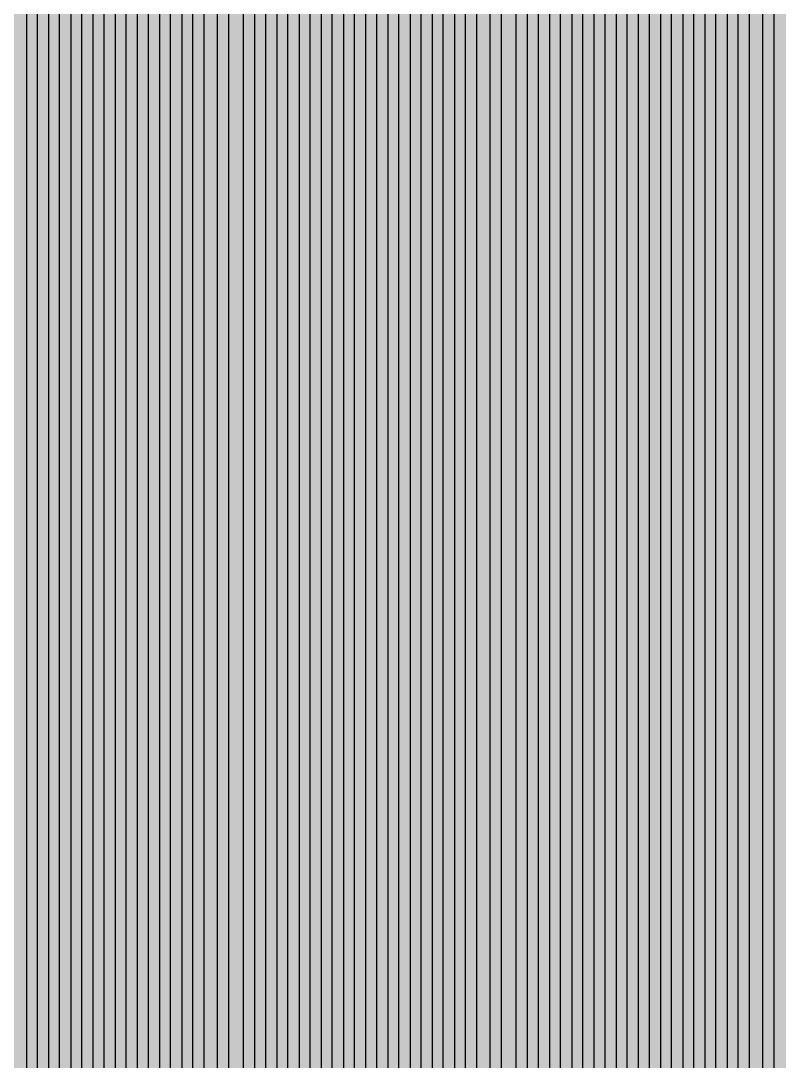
# Model space of a CAD drawing. Header units: metres. Extents: x -7220 to 10980, y -29667 to 1833.
# Drawn here: x 2844.5 to 3083.7, y -15556.4 to -15228.3 of the extents above; entities that cross this region are included whole.
import ezdxf

# ---------------------------------------------------------------- set-up
doc = ezdxf.new("R2010")
doc.units = ezdxf.units.M
doc.layers.add('Metal1', color=4, linetype='CONTINUOUS')
doc.layers.add('Polyimide', color=7, linetype='CONTINUOUS')

msp = doc.modelspace()

# ---------------------------------------------------------------- hatches: boundary and pattern name
at = {"layer": 'Polyimide'}
msp.add_hatch(color=7, dxfattribs=at).paths.add_polyline_path([(4099.45, -13861.55), (4142.64, -14152.77), (4214.18, -14438.35), (4313.36, -14715.55), (4439.24, -14981.69), (4590.59, -15234.21), (4765.97, -15470.68), (4963.68, -15688.82), (5181.82, -15886.53), (5418.29, -16061.91), (5670.81, -16213.26), (5936.95, -16339.14), (6214.15, -16438.32), (6499.73, -16509.85), (6790.95, -16553.05), (7085, -16567.5), (9980.38, -16567.5), (10058.79, -16571.35), (10136.45, -16582.87), (10212.6, -16601.95), (10286.52, -16628.4), (10357.49, -16661.96), (10424.83, -16702.32), (10487.89, -16749.09), (10546.06, -16801.81), (10598.78, -16859.98), (10645.55, -16923.04), (10685.91, -16990.38), (10719.48, -17061.35), (10745.93, -17135.27), (10765, -17211.43), (10776.52, -17289.08), (10780.38, -17367.5), (10780.38, -21957.3), (10741.61, -22012.91), (10705.97, -22070.59), (10673.58, -22130.14), (10644.53, -22191.39), (10618.92, -22254.16), (10596.82, -22318.25), (10578.3, -22383.46), (10563.41, -22449.6), (10552.21, -22516.46), (10544.72, -22583.84), (10540.97, -22651.53), (10540.97, -22719.32), (10544.72, -22787.01), (10552.21, -22854.38), (10563.41, -22921.24), (10578.3, -22987.38), (10596.82, -23052.6), (10618.92, -23116.68), (10644.53, -23179.45), (10673.58, -23240.71), (10705.97, -23300.26), (10741.61, -23357.93), (10780.38, -23413.54), (10780.38, -28667.5), (10776.52, -28745.91), (10765, -28823.57), (10745.93, -28899.73), (10719.48, -28973.65), (10685.91, -29044.62), (10645.55, -29111.96), (10598.78, -29175.01), (10546.06, -29233.19), (10487.89, -29285.91), (10424.83, -29332.68), (10357.49, -29373.04), (10286.52, -29406.6), (10212.6, -29433.05), (10136.45, -29452.13), (10058.79, -29463.65), (9980.38, -29467.5), (-6219.63, -29467.5), (-6298.04, -29463.65), (-6375.7, -29452.13), (-6451.85, -29433.05), (-6525.77, -29406.6), (-6596.74, -29373.04), (-6664.08, -29332.68), (-6727.14, -29285.91), (-6785.31, -29233.19), (-6838.03, -29175.01), (-6884.8, -29111.96), (-6925.16, -29044.62), (-6958.73, -28973.65), (-6985.18, -28899.73), (-7004.25, -28823.57), (-7015.77, -28745.91), (-7019.63, -28667.5), (-7019.63, -23426.32), (-6979.36, -23370.07), (-6942.33, -23311.63), (-6908.66, -23251.2), (-6878.45, -23188.96), (-6851.81, -23125.12), (-6828.81, -23059.88), (-6809.53, -22993.44), (-6794.04, -22926.02), (-6782.37, -22857.83), (-6774.57, -22789.09), (-6770.67, -22720.02), (-6770.67, -22650.84), (-6774.57, -22581.77), (-6782.37, -22513.03), (-6794.04, -22444.84), (-6809.53, -22377.42), (-6828.81, -22310.98), (-6851.81, -22245.74), (-6878.45, -22181.89), (-6908.66, -22119.66), (-6942.33, -22059.22), (-6979.36, -22000.79), (-7019.63, -21944.54), (-7019.63, -17367.5), (-7015.77, -17289.08), (-7004.25, -17211.43), (-6985.18, -17135.27), (-6958.73, -17061.35), (-6925.16, -16990.38), (-6884.8, -16923.04), (-6838.03, -16859.98), (-6785.31, -16801.81), (-6727.14, -16749.09), (-6664.08, -16702.32), (-6596.74, -16661.96), (-6525.77, -16628.4), (-6451.85, -16601.95), (-6375.7, -16582.87), (-6298.04, -16571.35), (-6219.63, -16567.5), (-3314, -16567.5), (-3019.95, -16553.05), (-2728.73, -16509.85), (-2443.15, -16438.32), (-2165.95, -16339.14), (-1899.81, -16213.26), (-1647.29, -16061.91), (-1410.82, -15886.53), (-1192.68, -15688.82), (-994.97, -15470.68), (-819.59, -15234.21), (-668.24, -14981.69), (-542.36, -14715.55), (-443.18, -14438.35), (-371.64, -14152.77), (-328.45, -13861.55), (-314, -13567.5), (-314, -13373.48), (-317.45, -13328.11), (-327.72, -13283.78), (-344.58, -13241.52), (-367.63, -13202.3), (-396.35, -13167.01), (-430.08, -13136.47), (-468.03, -13111.38), (-509.35, -13092.32), (-509.35, -13092.32), (-578.18, -13061.27), (-642.2, -13021.24), (-700.26, -12972.96), (-751.3, -12917.31), (-794.39, -12855.3), (-828.74, -12788.06), (-853.73, -12716.8), (-868.91, -12642.84), (-874, -12567.5), (-868.91, -12492.16), (-853.73, -12418.19), (-828.74, -12346.94), (-794.39, -12279.7), (-751.3, -12217.69), (-700.26, -12162.04), (-642.2, -12113.76), (-578.18, -12073.73), (-509.35, -12042.68), (-509.35, -12042.68), (-468.03, -12023.62), (-430.08, -11998.53), (-396.35, -11967.99), (-367.63, -11932.7), (-344.58, -11893.47), (-327.72, -11851.21), (-317.45, -11806.89), (-314, -11761.52), (-314, -11074.31), (-317.45, -11028.94), (-327.72, -10984.62), (-344.58, -10942.36), (-367.63, -10903.13), (-396.35, -10867.84), (-430.08, -10837.3), (-468.03, -10812.21), (-509.35, -10793.16), (-509.35, -10793.16), (-578.18, -10762.1), (-642.2, -10722.07), (-700.26, -10673.8), (-751.3, -10618.15), (-794.39, -10556.13), (-828.74, -10488.89), (-853.73, -10417.64), (-868.91, -10343.67), (-874, -10268.33), (-868.91, -10192.99), (-853.73, -10119.03), (-828.74, -10047.77), (-794.39, -9980.53), (-751.3, -9918.52), (-700.26, -9862.87), (-642.2, -9814.59), (-578.18, -9774.56), (-509.35, -9743.51), (-509.35, -9743.51), (-468.03, -9724.45), (-430.08, -9699.36), (-396.35, -9668.82), (-367.63, -9633.53), (-344.58, -9594.31), (-327.72, -9552.05), (-317.45, -9507.72), (-314, -9462.35), (-314, -8775.14), (-317.45, -8729.78), (-327.72, -8685.45), (-344.58, -8643.19), (-367.63, -8603.96), (-396.35, -8568.68), (-430.08, -8538.14), (-468.03, -8513.05), (-509.35, -8493.99), (-509.35, -8493.99), (-578.18, -8462.94), (-642.2, -8422.91), (-700.26, -8374.63), (-751.3, -8318.98), (-794.39, -8256.97), (-828.74, -8189.73), (-853.73, -8118.47), (-868.91, -8044.5), (-874, -7969.17), (-868.91, -7893.83), (-853.73, -7819.86), (-828.74, -7748.61), (-794.39, -7681.36), (-751.3, -7619.35), (-700.26, -7563.7), (-642.2, -7515.42), (-578.18, -7475.4), (-509.35, -7444.34), (-509.35, -7444.34), (-468.03, -7425.28), (-430.08, -7400.2), (-396.35, -7369.66), (-367.63, -7334.37), (-344.58, -7295.14), (-327.72, -7252.88), (-317.45, -7208.56), (-314, -7163.19), (-314, -6475.98), (-317.45, -6430.61), (-327.72, -6386.29), (-344.58, -6344.02), (-367.63, -6304.8), (-396.35, -6269.51), (-430.08, -6238.97), (-468.03, -6213.88), (-509.35, -6194.82), (-509.35, -6194.82), (-578.18, -6163.77), (-642.2, -6123.74), (-700.26, -6075.46), (-751.3, -6019.81), (-794.39, -5957.8), (-828.74, -5890.56), (-853.73, -5819.31), (-868.91, -5745.34), (-874, -5670), (-868.91, -5594.66), (-853.73, -5520.69), (-828.74, -5449.44), (-794.39, -5382.2), (-751.3, -5320.19), (-700.26, -5264.54), (-642.2, -5216.26), (-578.18, -5176.23), (-509.35, -5145.18), (-509.35, -5145.18), (-468.03, -5126.12), (-430.08, -5101.03), (-396.35, -5070.49), (-367.63, -5035.2), (-344.58, -4995.98), (-327.72, -4953.71), (-317.45, -4909.39), (-314, -4864.02), (-314, 380), (-314, 1532.5), (-269, 1532.5), (-268.78, 1525.63), (-268.1, 1518.79), (-266.98, 1512.02), (-265.42, 1505.32), (-263.43, 1498.75), (-261.01, 1492.32), (-258.17, 1486.06), (-254.93, 1480), (-251.3, 1474.17), (-247.3, 1468.58), (-242.94, 1463.27), (-238.25, 1458.25), (-233.23, 1453.56), (-227.92, 1449.2), (-222.33, 1445.2), (-216.5, 1441.57), (-210.44, 1438.33), (-204.18, 1435.49), (-197.75, 1433.07), (-191.18, 1431.08), (-184.48, 1429.52), (-177.71, 1428.4), (-170.87, 1427.72), (-164, 1427.5), (-157.13, 1427.72), (-150.29, 1428.4), (-143.52, 1429.52), (-136.82, 1431.08), (-130.25, 1433.07), (-123.82, 1435.49), (-117.56, 1438.33), (-111.5, 1441.57), (-105.67, 1445.2), (-100.08, 1449.2), (-94.77, 1453.56), (-89.75, 1458.25), (-85.06, 1463.27), (-80.7, 1468.58), (-76.7, 1474.17), (-73.07, 1480), (-69.83, 1486.06), (-66.99, 1492.32), (-64.57, 1498.75), (-62.58, 1505.32), (-61.02, 1512.02), (-59.9, 1518.79), (-59.22, 1525.63), (-59, 1532.5), (1786, 1532.5), (3835, 1532.5), (3835.21, 1539.04), (3835.86, 1545.55), (3836.92, 1552.01), (3838.41, 1558.38), (3840.31, 1564.64), (3842.61, 1570.77), (3845.31, 1576.73), (3848.4, 1582.5), (3851.85, 1588.06), (3855.66, 1593.38), (3859.82, 1598.43), (3864.29, 1603.21), (3869.07, 1607.68), (3874.12, 1611.84), (3879.44, 1615.65), (3885, 1619.1), (3890.77, 1622.19), (3896.73, 1624.89), (3902.86, 1627.19), (3909.12, 1629.09), (3915.49, 1630.58), (3921.95, 1631.64), (3928.46, 1632.29), (3935, 1632.5), (3941.54, 1632.29), (3948.05, 1631.64), (3954.51, 1630.58), (3960.88, 1629.09), (3967.14, 1627.19), (3973.27, 1624.89), (3979.23, 1622.19), (3985, 1619.1), (3990.56, 1615.65), (3995.88, 1611.84), (4000.93, 1607.68), (4005.71, 1603.21), (4010.18, 1598.43), (4014.34, 1593.38), (4018.15, 1588.06), (4021.6, 1582.5), (4024.69, 1576.73), (4027.39, 1570.77), (4029.69, 1564.64), (4031.59, 1558.38), (4033.08, 1552.01), (4034.14, 1545.55), (4034.79, 1539.04), (4035, 1532.5), (4085, 1532.5), (4085, 380), (4085, 330), (4085, -4864.02), (4088.45, -4909.39), (4098.72, -4953.71), (4115.58, -4995.98), (4138.63, -5035.2), (4167.35, -5070.49), (4201.08, -5101.03), (4239.03, -5126.12), (4280.35, -5145.18), (4280.35, -5145.18), (4349.18, -5176.23), (4413.2, -5216.26), (4471.26, -5264.54), (4522.3, -5320.19), (4565.39, -5382.2), (4599.74, -5449.44), (4624.73, -5520.69), (4639.91, -5594.66), (4645, -5670), (4639.91, -5745.34), (4624.73, -5819.31), (4599.74, -5890.56), (4565.39, -5957.8), (4522.3, -6019.81), (4471.26, -6075.46), (4413.2, -6123.74), (4349.18, -6163.77), (4280.35, -6194.82), (4239.03, -6213.88), (4201.08, -6238.97), (4167.35, -6269.51), (4138.63, -6304.8), (4115.58, -6344.02), (4098.72, -6386.29), (4088.45, -6430.61), (4085, -6475.98), (4085, -13567.5), (4099.45, -13861.55)])

# ---------------------------------------------------------------- linework, layer by layer
at = {"layer": 'Metal1'}
for points in [[(2846.25, -15209.99), (2846.25, -15232.85), (2846.25, -15255.7), (2846.25, -15278.56), (2846.25, -15301.42), (2846.25, -15324.27), (2846.25, -15347.13), (2846.25, -15369.99), (2846.25, -15392.84), (2846.25, -15415.7), (2846.25, -15438.56), (2846.25, -15461.41), (2846.25, -15484.27), (2846.25, -15507.13), (2846.25, -15529.98), (2846.25, -15552.84), (2846.25, -15575.7)], [(2849.75, -15575.7), (2849.75, -15552.84), (2849.75, -15529.98), (2849.75, -15507.13), (2849.75, -15484.27), (2849.75, -15461.41), (2849.75, -15438.56), (2849.75, -15415.7), (2849.75, -15392.84), (2849.75, -15369.99), (2849.75, -15347.13), (2849.75, -15324.27), (2849.75, -15301.42), (2849.75, -15278.56), (2849.75, -15255.7), (2849.75, -15232.85), (2849.75, -15209.99)], [(2853.25, -15209.99), (2853.25, -15232.85), (2853.25, -15255.7), (2853.25, -15278.56), (2853.25, -15301.42), (2853.25, -15324.27), (2853.25, -15347.13), (2853.25, -15369.99), (2853.25, -15392.84), (2853.25, -15415.7), (2853.25, -15438.56), (2853.25, -15461.41), (2853.25, -15484.27), (2853.25, -15507.13), (2853.25, -15529.98), (2853.25, -15552.84), (2853.25, -15575.7)], [(2856.75, -15575.7), (2856.75, -15552.84), (2856.75, -15529.98), (2856.75, -15507.13), (2856.75, -15484.27), (2856.75, -15461.41), (2856.75, -15438.56), (2856.75, -15415.7), (2856.75, -15392.84), (2856.75, -15369.99), (2856.75, -15347.13), (2856.75, -15324.27), (2856.75, -15301.42), (2856.75, -15278.56), (2856.75, -15255.7), (2856.75, -15232.85), (2856.75, -15209.99)], [(2860.25, -15209.99), (2860.25, -15232.85), (2860.25, -15255.7), (2860.25, -15278.56), (2860.25, -15301.42), (2860.25, -15324.27), (2860.25, -15347.13), (2860.25, -15369.99), (2860.25, -15392.84), (2860.25, -15415.7), (2860.25, -15438.56), (2860.25, -15461.41), (2860.25, -15484.27), (2860.25, -15507.13), (2860.25, -15529.98), (2860.25, -15552.84), (2860.25, -15575.7)], [(2863.75, -15575.7), (2863.75, -15552.84), (2863.75, -15529.98), (2863.75, -15507.13), (2863.75, -15484.27), (2863.75, -15461.41), (2863.75, -15438.56), (2863.75, -15415.7), (2863.75, -15392.84), (2863.75, -15369.99), (2863.75, -15347.13), (2863.75, -15324.27), (2863.75, -15301.42), (2863.75, -15278.56), (2863.75, -15255.7), (2863.75, -15232.85), (2863.75, -15209.99)], [(2867.25, -15209.99), (2867.25, -15232.85), (2867.25, -15255.7), (2867.25, -15278.56), (2867.25, -15301.42), (2867.25, -15324.27), (2867.25, -15347.13), (2867.25, -15369.99), (2867.25, -15392.84), (2867.25, -15415.7), (2867.25, -15438.56), (2867.25, -15461.41), (2867.25, -15484.27), (2867.25, -15507.13), (2867.25, -15529.98), (2867.25, -15552.84), (2867.25, -15575.7)], [(2870.75, -15575.7), (2870.75, -15552.84), (2870.75, -15529.98), (2870.75, -15507.13), (2870.75, -15484.27), (2870.75, -15461.41), (2870.75, -15438.56), (2870.75, -15415.7), (2870.75, -15392.84), (2870.75, -15369.99), (2870.75, -15347.13), (2870.75, -15324.27), (2870.75, -15301.42), (2870.75, -15278.56), (2870.75, -15255.7), (2870.75, -15232.85), (2870.75, -15209.99)], [(2874.25, -15209.99), (2874.25, -15232.85), (2874.25, -15255.7), (2874.25, -15278.56), (2874.25, -15301.42), (2874.25, -15324.27), (2874.25, -15347.13), (2874.25, -15369.99), (2874.25, -15392.84), (2874.25, -15415.7), (2874.25, -15438.56), (2874.25, -15461.41), (2874.25, -15484.27), (2874.25, -15507.13), (2874.25, -15529.98), (2874.25, -15552.84), (2874.25, -15575.7)], [(2877.75, -15575.7), (2877.75, -15552.84), (2877.75, -15529.98), (2877.75, -15507.13), (2877.75, -15484.27), (2877.75, -15461.41), (2877.75, -15438.56), (2877.75, -15415.7), (2877.75, -15392.84), (2877.75, -15369.99), (2877.75, -15347.13), (2877.75, -15324.27), (2877.75, -15301.42), (2877.75, -15278.56), (2877.75, -15255.7), (2877.75, -15232.85), (2877.75, -15209.99)], [(2881.25, -15209.99), (2881.25, -15232.85), (2881.25, -15255.7), (2881.25, -15278.56), (2881.25, -15301.42), (2881.25, -15324.27), (2881.25, -15347.13), (2881.25, -15369.99), (2881.25, -15392.84), (2881.25, -15415.7), (2881.25, -15438.56), (2881.25, -15461.41), (2881.25, -15484.27), (2881.25, -15507.13), (2881.25, -15529.98), (2881.25, -15552.84), (2881.25, -15575.7)], [(2884.75, -15575.7), (2884.75, -15552.84), (2884.75, -15529.98), (2884.75, -15507.13), (2884.75, -15484.27), (2884.75, -15461.41), (2884.75, -15438.56), (2884.75, -15415.7), (2884.75, -15392.84), (2884.75, -15369.99), (2884.75, -15347.13), (2884.75, -15324.27), (2884.75, -15301.42), (2884.75, -15278.56), (2884.75, -15255.7), (2884.75, -15232.85), (2884.75, -15209.99)], [(2888.25, -15209.99), (2888.25, -15232.85), (2888.25, -15255.7), (2888.25, -15278.56), (2888.25, -15301.42), (2888.25, -15324.27), (2888.25, -15347.13), (2888.25, -15369.99), (2888.25, -15392.84), (2888.25, -15415.7), (2888.25, -15438.56), (2888.25, -15461.41), (2888.25, -15484.27), (2888.25, -15507.13), (2888.25, -15529.98), (2888.25, -15552.84), (2888.25, -15575.7)], [(2891.75, -15575.7), (2891.75, -15552.84), (2891.75, -15529.98), (2891.75, -15507.13), (2891.75, -15484.27), (2891.75, -15461.41), (2891.75, -15438.56), (2891.75, -15415.7), (2891.75, -15392.84), (2891.75, -15369.99), (2891.75, -15347.13), (2891.75, -15324.27), (2891.75, -15301.42), (2891.75, -15278.56), (2891.75, -15255.7), (2891.75, -15232.85), (2891.75, -15209.99)], [(2895.25, -15209.99), (2895.25, -15232.85), (2895.25, -15255.7), (2895.25, -15278.56), (2895.25, -15301.42), (2895.25, -15324.27), (2895.25, -15347.13), (2895.25, -15369.99), (2895.25, -15392.84), (2895.25, -15415.7), (2895.25, -15438.56), (2895.25, -15461.41), (2895.25, -15484.27), (2895.25, -15507.13), (2895.25, -15529.98), (2895.25, -15552.84), (2895.25, -15575.7)], [(2898.75, -15575.7), (2898.75, -15552.84), (2898.75, -15529.98), (2898.75, -15507.13), (2898.75, -15484.27), (2898.75, -15461.41), (2898.75, -15438.56), (2898.75, -15415.7), (2898.75, -15392.84), (2898.75, -15369.99), (2898.75, -15347.13), (2898.75, -15324.27), (2898.75, -15301.42), (2898.75, -15278.56), (2898.75, -15255.7), (2898.75, -15232.85), (2898.75, -15209.99)], [(2902.25, -15209.99), (2902.25, -15232.85), (2902.25, -15255.7), (2902.25, -15278.56), (2902.25, -15301.42), (2902.25, -15324.27), (2902.25, -15347.13), (2902.25, -15369.99), (2902.25, -15392.84), (2902.25, -15415.7), (2902.25, -15438.56), (2902.25, -15461.41), (2902.25, -15484.27), (2902.25, -15507.13), (2902.25, -15529.98), (2902.25, -15552.84), (2902.25, -15575.7)], [(2906.5, -15575.7), (2906.5, -15552.84), (2906.5, -15529.98), (2906.5, -15507.13), (2906.5, -15484.27), (2906.5, -15461.41), (2906.5, -15438.56), (2906.5, -15415.7), (2906.5, -15392.84), (2906.5, -15369.99), (2906.5, -15347.13), (2906.5, -15324.27), (2906.5, -15301.42), (2906.5, -15278.56), (2906.5, -15255.7), (2906.5, -15232.85), (2906.5, -15209.99)], [(2910, -15209.99), (2910, -15232.85), (2910, -15255.7), (2910, -15278.56), (2910, -15301.42), (2910, -15324.27), (2910, -15347.13), (2910, -15369.99), (2910, -15392.84), (2910, -15415.7), (2910, -15438.56), (2910, -15461.41), (2910, -15484.27), (2910, -15507.13), (2910, -15529.98), (2910, -15552.84), (2910, -15575.7)], [(2914.75, -15575.7), (2914.75, -15552.84), (2914.75, -15529.98), (2914.75, -15507.13), (2914.75, -15484.27), (2914.75, -15461.41), (2914.75, -15438.56), (2914.75, -15415.7), (2914.75, -15392.84), (2914.75, -15369.99), (2914.75, -15347.13), (2914.75, -15324.27), (2914.75, -15301.42), (2914.75, -15278.56), (2914.75, -15255.7), (2914.75, -15232.85), (2914.75, -15209.99)], [(2918.25, -15209.99), (2918.25, -15232.85), (2918.25, -15255.7), (2918.25, -15278.56), (2918.25, -15301.42), (2918.25, -15324.27), (2918.25, -15347.13), (2918.25, -15369.99), (2918.25, -15392.84), (2918.25, -15415.7), (2918.25, -15438.56), (2918.25, -15461.41), (2918.25, -15484.27), (2918.25, -15507.13), (2918.25, -15529.98), (2918.25, -15552.84), (2918.25, -15575.7)], [(2921.75, -15575.7), (2921.75, -15552.84), (2921.75, -15529.98), (2921.75, -15507.13), (2921.75, -15484.27), (2921.75, -15461.41), (2921.75, -15438.56), (2921.75, -15415.7), (2921.75, -15392.84), (2921.75, -15369.99), (2921.75, -15347.13), (2921.75, -15324.27), (2921.75, -15301.42), (2921.75, -15278.56), (2921.75, -15255.7), (2921.75, -15232.85), (2921.75, -15209.99)], [(2925.25, -15209.99), (2925.25, -15232.85), (2925.25, -15255.7), (2925.25, -15278.56), (2925.25, -15301.42), (2925.25, -15324.27), (2925.25, -15347.13), (2925.25, -15369.99), (2925.25, -15392.84), (2925.25, -15415.7), (2925.25, -15438.56), (2925.25, -15461.41), (2925.25, -15484.27), (2925.25, -15507.13), (2925.25, -15529.98), (2925.25, -15552.84), (2925.25, -15575.7)], [(2928.75, -15575.7), (2928.75, -15552.84), (2928.75, -15529.98), (2928.75, -15507.13), (2928.75, -15484.27), (2928.75, -15461.41), (2928.75, -15438.56), (2928.75, -15415.7), (2928.75, -15392.84), (2928.75, -15369.99), (2928.75, -15347.13), (2928.75, -15324.27), (2928.75, -15301.42), (2928.75, -15278.56), (2928.75, -15255.7), (2928.75, -15232.85), (2928.75, -15209.99)], [(2932.25, -15209.99), (2932.25, -15232.85), (2932.25, -15255.7), (2932.25, -15278.56), (2932.25, -15301.42), (2932.25, -15324.27), (2932.25, -15347.13), (2932.25, -15369.99), (2932.25, -15392.84), (2932.25, -15415.7), (2932.25, -15438.56), (2932.25, -15461.41), (2932.25, -15484.27), (2932.25, -15507.13), (2932.25, -15529.98), (2932.25, -15552.84), (2932.25, -15575.7)], [(2935.75, -15575.7), (2935.75, -15552.84), (2935.75, -15529.98), (2935.75, -15507.13), (2935.75, -15484.27), (2935.75, -15461.41), (2935.75, -15438.56), (2935.75, -15415.7), (2935.75, -15392.84), (2935.75, -15369.99), (2935.75, -15347.13), (2935.75, -15324.27), (2935.75, -15301.42), (2935.75, -15278.56), (2935.75, -15255.7), (2935.75, -15232.85), (2935.75, -15209.99)], [(2939.25, -15209.99), (2939.25, -15232.85), (2939.25, -15255.7), (2939.25, -15278.56), (2939.25, -15301.42), (2939.25, -15324.27), (2939.25, -15347.13), (2939.25, -15369.99), (2939.25, -15392.84), (2939.25, -15415.7), (2939.25, -15438.56), (2939.25, -15461.41), (2939.25, -15484.27), (2939.25, -15507.13), (2939.25, -15529.98), (2939.25, -15552.84), (2939.25, -15575.7)], [(2942.75, -15575.7), (2942.75, -15552.84), (2942.75, -15529.98), (2942.75, -15507.13), (2942.75, -15484.27), (2942.75, -15461.41), (2942.75, -15438.56), (2942.75, -15415.7), (2942.75, -15392.84), (2942.75, -15369.99), (2942.75, -15347.13), (2942.75, -15324.27), (2942.75, -15301.42), (2942.75, -15278.56), (2942.75, -15255.7), (2942.75, -15232.85), (2942.75, -15209.99)], [(2946.25, -15209.99), (2946.25, -15232.85), (2946.25, -15255.7), (2946.25, -15278.56), (2946.25, -15301.42), (2946.25, -15324.27), (2946.25, -15347.13), (2946.25, -15369.99), (2946.25, -15392.84), (2946.25, -15415.7), (2946.25, -15438.56), (2946.25, -15461.41), (2946.25, -15484.27), (2946.25, -15507.13), (2946.25, -15529.98), (2946.25, -15552.84), (2946.25, -15575.7)], [(2949.75, -15575.7), (2949.75, -15552.84), (2949.75, -15529.98), (2949.75, -15507.13), (2949.75, -15484.27), (2949.75, -15461.41), (2949.75, -15438.56), (2949.75, -15415.7), (2949.75, -15392.84), (2949.75, -15369.99), (2949.75, -15347.13), (2949.75, -15324.27), (2949.75, -15301.42), (2949.75, -15278.56), (2949.75, -15255.7), (2949.75, -15232.85), (2949.75, -15209.99)], [(2953.25, -15209.99), (2953.25, -15232.85), (2953.25, -15255.7), (2953.25, -15278.56), (2953.25, -15301.42), (2953.25, -15324.27), (2953.25, -15347.13), (2953.25, -15369.99), (2953.25, -15392.84), (2953.25, -15415.7), (2953.25, -15438.56), (2953.25, -15461.41), (2953.25, -15484.27), (2953.25, -15507.13), (2953.25, -15529.98), (2953.25, -15552.84), (2953.25, -15575.7)], [(2956.75, -15575.7), (2956.75, -15552.84), (2956.75, -15529.98), (2956.75, -15507.13), (2956.75, -15484.27), (2956.75, -15461.41), (2956.75, -15438.56), (2956.75, -15415.7), (2956.75, -15392.84), (2956.75, -15369.99), (2956.75, -15347.13), (2956.75, -15324.27), (2956.75, -15301.42), (2956.75, -15278.56), (2956.75, -15255.7), (2956.75, -15232.85), (2956.75, -15209.99)], [(2960.25, -15209.99), (2960.25, -15232.85), (2960.25, -15255.7), (2960.25, -15278.56), (2960.25, -15301.42), (2960.25, -15324.27), (2960.25, -15347.13), (2960.25, -15369.99), (2960.25, -15392.84), (2960.25, -15415.7), (2960.25, -15438.56), (2960.25, -15461.41), (2960.25, -15484.27), (2960.25, -15507.13), (2960.25, -15529.98), (2960.25, -15552.84), (2960.25, -15575.7)], [(2963.75, -15575.7), (2963.75, -15552.84), (2963.75, -15529.98), (2963.75, -15507.13), (2963.75, -15484.27), (2963.75, -15461.41), (2963.75, -15438.56), (2963.75, -15415.7), (2963.75, -15392.84), (2963.75, -15369.99), (2963.75, -15347.13), (2963.75, -15324.27), (2963.75, -15301.42), (2963.75, -15278.56), (2963.75, -15255.7), (2963.75, -15232.85), (2963.75, -15209.99)], [(2967.25, -15209.99), (2967.25, -15232.85), (2967.25, -15255.7), (2967.25, -15278.56), (2967.25, -15301.42), (2967.25, -15324.27), (2967.25, -15347.13), (2967.25, -15369.99), (2967.25, -15392.84), (2967.25, -15415.7), (2967.25, -15438.56), (2967.25, -15461.41), (2967.25, -15484.27), (2967.25, -15507.13), (2967.25, -15529.98), (2967.25, -15552.84), (2967.25, -15575.7)], [(2970.75, -15575.7), (2970.75, -15552.84), (2970.75, -15529.98), (2970.75, -15507.13), (2970.75, -15484.27), (2970.75, -15461.41), (2970.75, -15438.56), (2970.75, -15415.7), (2970.75, -15392.84), (2970.75, -15369.99), (2970.75, -15347.13), (2970.75, -15324.27), (2970.75, -15301.42), (2970.75, -15278.56), (2970.75, -15255.7), (2970.75, -15232.85), (2970.75, -15209.99)], [(2974.25, -15209.99), (2974.25, -15232.85), (2974.25, -15255.7), (2974.25, -15278.56), (2974.25, -15301.42), (2974.25, -15324.27), (2974.25, -15347.13), (2974.25, -15369.99), (2974.25, -15392.84), (2974.25, -15415.7), (2974.25, -15438.56), (2974.25, -15461.41), (2974.25, -15484.27), (2974.25, -15507.13), (2974.25, -15529.98), (2974.25, -15552.84), (2974.25, -15575.7)], [(2977.75, -15575.7), (2977.75, -15552.84), (2977.75, -15529.98), (2977.75, -15507.13), (2977.75, -15484.27), (2977.75, -15461.41), (2977.75, -15438.56), (2977.75, -15415.7), (2977.75, -15392.84), (2977.75, -15369.99), (2977.75, -15347.13), (2977.75, -15324.27), (2977.75, -15301.42), (2977.75, -15278.56), (2977.75, -15255.7), (2977.75, -15232.85), (2977.75, -15209.99)], [(2981.25, -15209.99), (2981.25, -15232.85), (2981.25, -15255.7), (2981.25, -15278.56), (2981.25, -15301.42), (2981.25, -15324.27), (2981.25, -15347.13), (2981.25, -15369.99), (2981.25, -15392.84), (2981.25, -15415.7), (2981.25, -15438.56), (2981.25, -15461.41), (2981.25, -15484.27), (2981.25, -15507.13), (2981.25, -15529.98), (2981.25, -15552.84), (2981.25, -15575.7)], [(2984.75, -15575.7), (2984.75, -15552.84), (2984.75, -15529.98), (2984.75, -15507.13), (2984.75, -15484.27), (2984.75, -15461.41), (2984.75, -15438.56), (2984.75, -15415.7), (2984.75, -15392.84), (2984.75, -15369.99), (2984.75, -15347.13), (2984.75, -15324.27), (2984.75, -15301.42), (2984.75, -15278.56), (2984.75, -15255.7), (2984.75, -15232.85), (2984.75, -15209.99)], [(2988.25, -15209.99), (2988.25, -15232.85), (2988.25, -15255.7), (2988.25, -15278.56), (2988.25, -15301.42), (2988.25, -15324.27), (2988.25, -15347.13), (2988.25, -15369.99), (2988.25, -15392.84), (2988.25, -15415.7), (2988.25, -15438.56), (2988.25, -15461.41), (2988.25, -15484.27), (2988.25, -15507.13), (2988.25, -15529.98), (2988.25, -15552.84), (2988.25, -15575.7)], [(2992.5, -15575.7), (2992.5, -15552.84), (2992.5, -15529.98), (2992.5, -15507.13), (2992.5, -15484.27), (2992.5, -15461.41), (2992.5, -15438.56), (2992.5, -15415.7), (2992.5, -15392.84), (2992.5, -15369.99), (2992.5, -15347.13), (2992.5, -15324.27), (2992.5, -15301.42), (2992.5, -15278.56), (2992.5, -15255.7), (2992.5, -15232.85), (2992.5, -15209.99)], [(2996, -15209.99), (2996, -15232.85), (2996, -15255.7), (2996, -15278.56), (2996, -15301.42), (2996, -15324.27), (2996, -15347.13), (2996, -15369.99), (2996, -15392.84), (2996, -15415.7), (2996, -15438.56), (2996, -15461.41), (2996, -15484.27), (2996, -15507.13), (2996, -15529.98), (2996, -15552.84), (2996, -15575.7)], [(3000.75, -15575.7), (3000.75, -15552.84), (3000.75, -15529.98), (3000.75, -15507.13), (3000.75, -15484.27), (3000.75, -15461.41), (3000.75, -15438.56), (3000.75, -15415.7), (3000.75, -15392.84), (3000.75, -15369.99), (3000.75, -15347.13), (3000.75, -15324.27), (3000.75, -15301.42), (3000.75, -15278.56), (3000.75, -15255.7), (3000.75, -15232.85), (3000.75, -15209.99)], [(3004.25, -15209.99), (3004.25, -15232.85), (3004.25, -15255.7), (3004.25, -15278.56), (3004.25, -15301.42), (3004.25, -15324.27), (3004.25, -15347.13), (3004.25, -15369.99), (3004.25, -15392.84), (3004.25, -15415.7), (3004.25, -15438.56), (3004.25, -15461.41), (3004.25, -15484.27), (3004.25, -15507.13), (3004.25, -15529.98), (3004.25, -15552.84), (3004.25, -15575.7)], [(3007.75, -15575.7), (3007.75, -15552.84), (3007.75, -15529.98), (3007.75, -15507.13), (3007.75, -15484.27), (3007.75, -15461.41), (3007.75, -15438.56), (3007.75, -15415.7), (3007.75, -15392.84), (3007.75, -15369.99), (3007.75, -15347.13), (3007.75, -15324.27), (3007.75, -15301.42), (3007.75, -15278.56), (3007.75, -15255.7), (3007.75, -15232.85), (3007.75, -15209.99)], [(3011.25, -15209.99), (3011.25, -15232.85), (3011.25, -15255.7), (3011.25, -15278.56), (3011.25, -15301.42), (3011.25, -15324.27), (3011.25, -15347.13), (3011.25, -15369.99), (3011.25, -15392.84), (3011.25, -15415.7), (3011.25, -15438.56), (3011.25, -15461.41), (3011.25, -15484.27), (3011.25, -15507.13), (3011.25, -15529.98), (3011.25, -15552.84), (3011.25, -15575.7)], [(3014.75, -15575.7), (3014.75, -15552.84), (3014.75, -15529.98), (3014.75, -15507.13), (3014.75, -15484.27), (3014.75, -15461.41), (3014.75, -15438.56), (3014.75, -15415.7), (3014.75, -15392.84), (3014.75, -15369.99), (3014.75, -15347.13), (3014.75, -15324.27), (3014.75, -15301.42), (3014.75, -15278.56), (3014.75, -15255.7), (3014.75, -15232.85), (3014.75, -15209.99)], [(3018.25, -15209.99), (3018.25, -15232.85), (3018.25, -15255.7), (3018.25, -15278.56), (3018.25, -15301.42), (3018.25, -15324.27), (3018.25, -15347.13), (3018.25, -15369.99), (3018.25, -15392.84), (3018.25, -15415.7), (3018.25, -15438.56), (3018.25, -15461.41), (3018.25, -15484.27), (3018.25, -15507.13), (3018.25, -15529.98), (3018.25, -15552.84), (3018.25, -15575.7)], [(3021.75, -15575.7), (3021.75, -15552.84), (3021.75, -15529.98), (3021.75, -15507.13), (3021.75, -15484.27), (3021.75, -15461.41), (3021.75, -15438.56), (3021.75, -15415.7), (3021.75, -15392.84), (3021.75, -15369.99), (3021.75, -15347.13), (3021.75, -15324.27), (3021.75, -15301.42), (3021.75, -15278.56), (3021.75, -15255.7), (3021.75, -15232.85), (3021.75, -15209.99)], [(3025.25, -15209.99), (3025.25, -15232.85), (3025.25, -15255.7), (3025.25, -15278.56), (3025.25, -15301.42), (3025.25, -15324.27), (3025.25, -15347.13), (3025.25, -15369.99), (3025.25, -15392.84), (3025.25, -15415.7), (3025.25, -15438.56), (3025.25, -15461.41), (3025.25, -15484.27), (3025.25, -15507.13), (3025.25, -15529.98), (3025.25, -15552.84), (3025.25, -15575.7)], [(3028.75, -15575.7), (3028.75, -15552.84), (3028.75, -15529.98), (3028.75, -15507.13), (3028.75, -15484.27), (3028.75, -15461.41), (3028.75, -15438.56), (3028.75, -15415.7), (3028.75, -15392.84), (3028.75, -15369.99), (3028.75, -15347.13), (3028.75, -15324.27), (3028.75, -15301.42), (3028.75, -15278.56), (3028.75, -15255.7), (3028.75, -15232.85), (3028.75, -15209.99)], [(3032.25, -15209.99), (3032.25, -15232.85), (3032.25, -15255.7), (3032.25, -15278.56), (3032.25, -15301.42), (3032.25, -15324.27), (3032.25, -15347.13), (3032.25, -15369.99), (3032.25, -15392.84), (3032.25, -15415.7), (3032.25, -15438.56), (3032.25, -15461.41), (3032.25, -15484.27), (3032.25, -15507.13), (3032.25, -15529.98), (3032.25, -15552.84), (3032.25, -15575.7)], [(3035.75, -15575.7), (3035.75, -15552.84), (3035.75, -15529.98), (3035.75, -15507.13), (3035.75, -15484.27), (3035.75, -15461.41), (3035.75, -15438.56), (3035.75, -15415.7), (3035.75, -15392.84), (3035.75, -15369.99), (3035.75, -15347.13), (3035.75, -15324.27), (3035.75, -15301.42), (3035.75, -15278.56), (3035.75, -15255.7), (3035.75, -15232.85), (3035.75, -15209.99)], [(3039.25, -15209.99), (3039.25, -15232.85), (3039.25, -15255.7), (3039.25, -15278.56), (3039.25, -15301.42), (3039.25, -15324.27), (3039.25, -15347.13), (3039.25, -15369.99), (3039.25, -15392.84), (3039.25, -15415.7), (3039.25, -15438.56), (3039.25, -15461.41), (3039.25, -15484.27), (3039.25, -15507.13), (3039.25, -15529.98), (3039.25, -15552.84), (3039.25, -15575.7)], [(3042.75, -15575.7), (3042.75, -15552.84), (3042.75, -15529.98), (3042.75, -15507.13), (3042.75, -15484.27), (3042.75, -15461.41), (3042.75, -15438.56), (3042.75, -15415.7), (3042.75, -15392.84), (3042.75, -15369.99), (3042.75, -15347.13), (3042.75, -15324.27), (3042.75, -15301.42), (3042.75, -15278.56), (3042.75, -15255.7), (3042.75, -15232.85), (3042.75, -15209.99)], [(3046.25, -15209.99), (3046.25, -15232.85), (3046.25, -15255.7), (3046.25, -15278.56), (3046.25, -15301.42), (3046.25, -15324.27), (3046.25, -15347.13), (3046.25, -15369.99), (3046.25, -15392.84), (3046.25, -15415.7), (3046.25, -15438.56), (3046.25, -15461.41), (3046.25, -15484.27), (3046.25, -15507.13), (3046.25, -15529.98), (3046.25, -15552.84), (3046.25, -15575.7)], [(3049.75, -15575.7), (3049.75, -15552.84), (3049.75, -15529.98), (3049.75, -15507.13), (3049.75, -15484.27), (3049.75, -15461.41), (3049.75, -15438.56), (3049.75, -15415.7), (3049.75, -15392.84), (3049.75, -15369.99), (3049.75, -15347.13), (3049.75, -15324.27), (3049.75, -15301.42), (3049.75, -15278.56), (3049.75, -15255.7), (3049.75, -15232.85), (3049.75, -15209.99)], [(3053.25, -15209.99), (3053.25, -15232.85), (3053.25, -15255.7), (3053.25, -15278.56), (3053.25, -15301.42), (3053.25, -15324.27), (3053.25, -15347.13), (3053.25, -15369.99), (3053.25, -15392.84), (3053.25, -15415.7), (3053.25, -15438.56), (3053.25, -15461.41), (3053.25, -15484.27), (3053.25, -15507.13), (3053.25, -15529.98), (3053.25, -15552.84), (3053.25, -15575.7)], [(3056.75, -15575.7), (3056.75, -15552.84), (3056.75, -15529.98), (3056.75, -15507.13), (3056.75, -15484.27), (3056.75, -15461.41), (3056.75, -15438.56), (3056.75, -15415.7), (3056.75, -15392.84), (3056.75, -15369.99), (3056.75, -15347.13), (3056.75, -15324.27), (3056.75, -15301.42), (3056.75, -15278.56), (3056.75, -15255.7), (3056.75, -15232.85), (3056.75, -15209.99)], [(3060.25, -15209.99), (3060.25, -15232.85), (3060.25, -15255.7), (3060.25, -15278.56), (3060.25, -15301.42), (3060.25, -15324.27), (3060.25, -15347.13), (3060.25, -15369.99), (3060.25, -15392.84), (3060.25, -15415.7), (3060.25, -15438.56), (3060.25, -15461.41), (3060.25, -15484.27), (3060.25, -15507.13), (3060.25, -15529.98), (3060.25, -15552.84), (3060.25, -15575.7)], [(3063.75, -15575.7), (3063.75, -15552.84), (3063.75, -15529.98), (3063.75, -15507.13), (3063.75, -15484.27), (3063.75, -15461.41), (3063.75, -15438.56), (3063.75, -15415.7), (3063.75, -15392.84), (3063.75, -15369.99), (3063.75, -15347.13), (3063.75, -15324.27), (3063.75, -15301.42), (3063.75, -15278.56), (3063.75, -15255.7), (3063.75, -15232.85), (3063.75, -15209.99)], [(3067.25, -15209.99), (3067.25, -15232.85), (3067.25, -15255.7), (3067.25, -15278.56), (3067.25, -15301.42), (3067.25, -15324.27), (3067.25, -15347.13), (3067.25, -15369.99), (3067.25, -15392.84), (3067.25, -15415.7), (3067.25, -15438.56), (3067.25, -15461.41), (3067.25, -15484.27), (3067.25, -15507.13), (3067.25, -15529.98), (3067.25, -15552.84), (3067.25, -15575.7)], [(3070.75, -15575.7), (3070.75, -15552.84), (3070.75, -15529.98), (3070.75, -15507.13), (3070.75, -15484.27), (3070.75, -15461.41), (3070.75, -15438.56), (3070.75, -15415.7), (3070.75, -15392.84), (3070.75, -15369.99), (3070.75, -15347.13), (3070.75, -15324.27), (3070.75, -15301.42), (3070.75, -15278.56), (3070.75, -15255.7), (3070.75, -15232.85), (3070.75, -15209.99)], [(3074.25, -15209.99), (3074.25, -15232.85), (3074.25, -15255.7), (3074.25, -15278.56), (3074.25, -15301.42), (3074.25, -15324.27), (3074.25, -15347.13), (3074.25, -15369.99), (3074.25, -15392.84), (3074.25, -15415.7), (3074.25, -15438.56), (3074.25, -15461.41), (3074.25, -15484.27), (3074.25, -15507.13), (3074.25, -15529.98), (3074.25, -15552.84), (3074.25, -15575.7)], [(3078.5, -15575.7), (3078.5, -15552.84), (3078.5, -15529.98), (3078.5, -15507.13), (3078.5, -15484.27), (3078.5, -15461.41), (3078.5, -15438.56), (3078.5, -15415.7), (3078.5, -15392.84), (3078.5, -15369.99), (3078.5, -15347.13), (3078.5, -15324.27), (3078.5, -15301.42), (3078.5, -15278.56), (3078.5, -15255.7), (3078.5, -15232.85), (3078.5, -15209.99)], [(3082, -15209.99), (3082, -15232.85), (3082, -15255.7), (3082, -15278.56), (3082, -15301.42), (3082, -15324.27), (3082, -15347.13), (3082, -15369.99), (3082, -15392.84), (3082, -15415.7), (3082, -15438.56), (3082, -15461.41), (3082, -15484.27), (3082, -15507.13), (3082, -15529.98), (3082, -15552.84), (3082, -15575.7)]]:
    msp.add_lwpolyline(points, dxfattribs=at)

doc.saveas('drawing.dxf')
